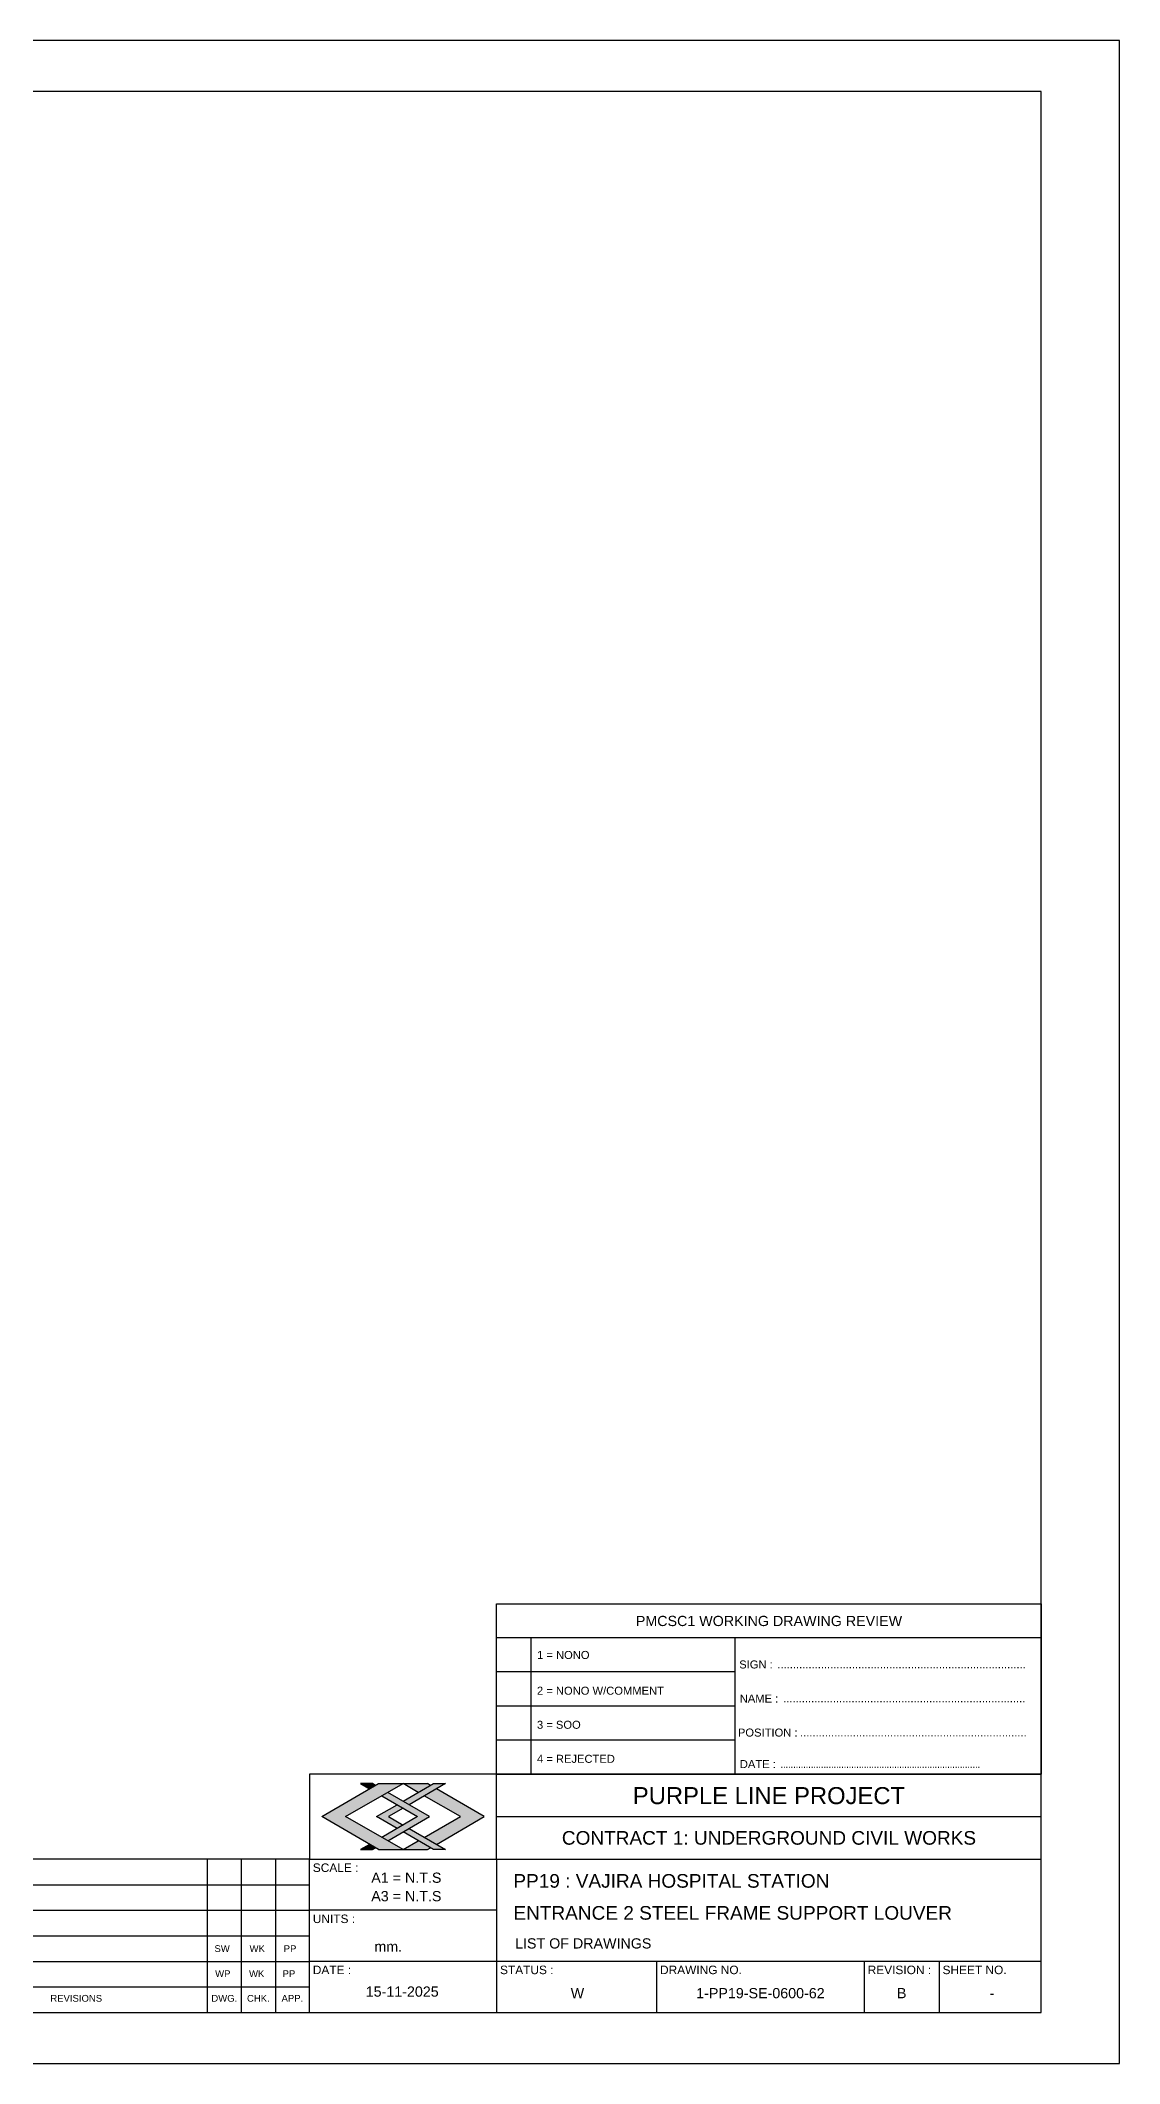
# Paper-space layout '1-PP19-SE-6200-62' of a CAD drawing. Header units: millimetres. Extents: x 2461 to 3302, y -5 to 589.
# Drawn here: x 2985 to 3302, y -5 to 589 of the extents above; entities that cross this region are included whole.
import ezdxf
from ezdxf.enums import TextEntityAlignment as Align

# ---------------------------------------------------------------- set-up
doc = ezdxf.new("R2010")
doc.units = ezdxf.units.MM
doc.layers.get('Defpoints').update_dxf_attribs({"color": 250})
for name, color, linetype in [('CVA-E2-P-OR00-TBKA1D$0$CVA-E2-P-OR00-TBKA1$0$CVT010-FRAME-LINE_1', 1, 'Continuous'), ('CVA-E2-P-OR00-TBKA1D$0$CVA-E2-P-OR00-TBKA1$0$CVT010-FRAME-LINE_10', 10, 'Continuous'), ('CVA-E2-P-OR00-TBKA1D$0$CVA-E2-P-OR00-TBKA1$0$CVT010-FRAME-LINE_2', 2, 'Continuous'), ('CVA-E2-P-OR00-TBKA1D$0$CVA-E2-P-OR00-TBKA1$0$CVT010-FRAME-LINE_3', 3, 'Continuous'), ('CVA-E2-P-OR00-TBKA1D$0$CVA-E2-P-OR00-TBKA1$0$CVT010-FRAME-LINE_7', 7, 'Continuous'), ('CVA-E2-P-OR00-TBKA1D$0$CVA-E2-P-OR00-TBKA1$0$CVT010-FRAME-LOGO', 1, 'Continuous'), ('CVA-E2-P-OR00-TBKA1D$0$CVA-E2-P-OR00-TBKA1$0$CVT010-FRAME-TEXT_8', 8, 'Continuous'), ('CVA-E2-P-OR00-TBKA1D$0$CVA-E2-P-OR00-TBKA1$0$Xref-Title Block$0$7', 7, 'Continuous'), ('CVT010-FRAME-LINE_3', 3, 'Continuous'), ('CVT040_T', 3, 'Continuous'), ('FRAME', 6, 'Continuous')]:
    doc.layers.add(name, color=color, linetype=linetype)
doc.layers.add('Z-230_A_LEVEL', color=3, linetype='Continuous', lineweight=9)
doc.styles.add('Arial', font='arial.ttf')
doc.styles.add('ARIAL-PP19', font='arial.ttf')
doc.styles.add('Arial_2', font='arial.ttf', dxfattribs={"height": 3})
doc.styles.add('CordiaSHX', font='cordia.shx', dxfattribs={"width": 0.85})
doc.styles.add('CVA-E2-P-OR00-TBKA1D$0$Arial', font='arial.ttf')
doc.styles.add('ROMANS', font='arial.ttf', dxfattribs={"width": 0.85})

# ---------------------------------------------------------------- blocks, each defined once
blk = doc.blocks.new('CVA-C1-P-OR00-TBKA1-WD')
at = {"layer": 'CVA-E2-P-OR00-TBKA1D$0$CVA-E2-P-OR00-TBKA1$0$CVT010-FRAME-LINE_1'}
for p, q in [((573, 60), (573, 15)), ((583, 60), (583, 15)), ((593, 60), (593, 15)), ((468, 52.5), (603, 52.5)), ((468, 45), (603, 45)), ((468, 37.5), (603, 37.5)), ((468, 30), (603, 30)), ((468, 22.5), (603, 22.5))]:
    blk.add_line(p, q, dxfattribs=at)
at = {"layer": 'CVA-E2-P-OR00-TBKA1D$0$CVA-E2-P-OR00-TBKA1$0$CVT010-FRAME-LINE_10', "color": 7}
blk.add_lwpolyline([(43, 15), (818, 15), (818, 579), (43, 579)], close=True, dxfattribs=at)
at = {"layer": 'CVA-E2-P-OR00-TBKA1D$0$CVA-E2-P-OR00-TBKA1$0$CVT010-FRAME-LINE_3'}
for p, q in [((658, 72.5), (818, 72.5)), ((603, 15), (603, 60)), ((658, 60), (658, 15)), ((658, 45), (603, 45)), ((658, 30), (603, 30)), ((818, 30), (603, 30)), ((705, 30), (705, 15)), ((766, 30), (766, 15)), ((788, 30), (788, 15))]:
    blk.add_line(p, q, dxfattribs=at)
at = {"layer": 'CVA-E2-P-OR00-TBKA1D$0$CVA-E2-P-OR00-TBKA1$0$CVT010-FRAME-LINE_7'}
for p, q in [((658, 60), (658, 85)), ((658, 85), (818, 85)), ((603, 60), (658, 60)), ((658, 60), (818, 60))]:
    blk.add_line(p, q, dxfattribs=at)
for points in [[(658, 85), (603, 85), (603, 60), (43, 60)], [(658, 85), (603, 85)]]:
    blk.add_lwpolyline(points, dxfattribs=at)
at = {"layer": 'CVA-E2-P-OR00-TBKA1D$0$CVA-E2-P-OR00-TBKA1$0$CVT010-FRAME-LOGO', "color": 1}
for p, q in [((630.5, 82.18), (637.68, 82.18)), ((630.5, 62.82), (637.68, 62.82)), ((630.5, 62.82), (637.67, 62.82))]:
    blk.add_line(p, q, dxfattribs=at)
at = {"layer": 'CVA-E2-P-OR00-TBKA1D$0$CVA-E2-P-OR00-TBKA1$0$CVT010-FRAME-LOGO', "color": 5}
for points in [[(623.33, 62.82), (606.65, 72.5), (623.32, 82.18)], [(630.5, 62.82), (613.65, 72.5), (630.5, 82.18)], [(623.32, 82.18), (630.5, 82.18)], [(630.5, 77.01), (639.43, 82.18), (642.95, 82.18), (632.26, 75.99)], [(628.74, 69.01), (622.71, 72.5), (628.74, 75.99)], [(630.5, 74.97), (626.23, 72.5), (630.5, 70.03)], [(639.43, 62.82), (630.5, 67.99)], [(632.26, 69.01), (642.95, 62.82)], [(623.33, 62.82), (630.5, 62.82)], [(642.95, 62.82), (639.43, 62.82)]]:
    blk.add_lwpolyline(points, dxfattribs=at)
at = {"layer": 'CVA-E2-P-OR00-TBKA1D$0$CVA-E2-P-OR00-TBKA1$0$CVT010-FRAME-LOGO', "color": 1}
for points in [[(622.45, 81.67), (621.57, 82.18), (618.05, 82.18), (620.69, 80.65)], [(624.25, 78.59), (634.77, 72.5), (624.25, 66.41)], [(626.02, 65.39), (638.29, 72.5), (626.02, 79.61)], [(634.98, 79.61), (630.5, 82.18)], [(636.75, 66.41), (647.35, 72.5), (636.75, 78.59)], [(638.55, 81.67), (637.68, 82.18)], [(640.3, 64.35), (654.35, 72.5), (640.31, 80.65)], [(630.5, 62.82), (634.98, 65.39)], [(620.7, 64.35), (618.05, 62.82)], [(618.05, 62.82), (621.57, 62.82)], [(621.57, 62.82), (622.45, 63.33)], [(637.67, 62.82), (638.55, 63.33)]]:
    blk.add_lwpolyline(points, dxfattribs=at)
at = {"layer": 'CVA-E2-P-OR00-TBKA1D$0$CVA-E2-P-OR00-TBKA1$0$CVT010-FRAME-LOGO', "color": 5}
for points in [[(606.65, 72.5), (613.65, 72.5), (623.32, 82.18), (630.5, 82.18)], [(630.5, 77.01), (632.26, 75.99), (639.43, 82.18), (642.95, 82.18)], [(606.65, 72.5), (613.65, 72.5), (623.32, 62.82), (630.5, 62.82)], [(622.71, 72.5), (626.23, 72.5), (628.74, 75.99), (630.5, 74.97)], [(622.71, 72.5), (626.23, 72.5), (628.74, 69.01), (630.5, 70.03)], [(630.5, 67.99), (632.26, 69.01), (639.43, 62.82), (642.95, 62.82)]]:
    blk.add_solid(points, dxfattribs=at)
at = {"layer": 'CVA-E2-P-OR00-TBKA1D$0$CVA-E2-P-OR00-TBKA1$0$CVT010-FRAME-LOGO', "color": 1}
for points in [[(620.69, 80.65), (622.45, 81.67), (618.05, 82.18), (621.57, 82.18)], [(638.29, 72.5), (634.77, 72.5), (626.02, 79.61), (624.25, 78.59)], [(634.98, 79.61), (638.55, 81.67), (630.5, 82.18), (637.68, 82.18)], [(647.35, 72.5), (654.35, 72.5), (636.75, 78.59), (640.31, 80.65)], [(638.29, 72.5), (634.77, 72.5), (626.02, 65.39), (624.25, 66.41)], [(647.35, 72.5), (654.35, 72.5), (636.75, 66.41), (640.31, 64.35)], [(634.98, 65.39), (638.55, 63.33), (630.5, 62.82), (637.68, 62.82)], [(620.69, 64.35), (622.45, 63.33), (618.05, 62.82), (621.57, 62.82)]]:
    blk.add_solid(points, dxfattribs=at)
at = {"layer": 'CVT010-FRAME-LINE_3'}
blk.add_line((658, 85), (658, 85), dxfattribs=at)
at = {"layer": 'Defpoints'}
blk.add_lwpolyline([(0, 594), (0, 0), (841, 0), (841, 594)], close=True, dxfattribs=at)
at = {"layer": 'FRAME'}
for p, q in [((818, 125), (658, 125)), ((728, 125), (728, 85))]:
    blk.add_line(p, q, dxfattribs=at)
at = {"layer": 'FRAME', "color": 2}
for p, q in [((668, 125), (668, 85)), ((728, 115), (658, 115)), ((658, 105), (728, 105)), ((658, 95), (728, 95))]:
    blk.add_line(p, q, dxfattribs=at)
at = {"layer": 'FRAME'}
blk.add_lwpolyline([(658, 135), (818, 135), (818, 85), (658, 85)], close=True, dxfattribs=at)
at = {"layer": 'CVA-E2-P-OR00-TBKA1D$0$CVA-E2-P-OR00-TBKA1$0$CVT010-FRAME-LINE_2', "style": 'CVA-E2-P-OR00-TBKA1D$0$Arial'}
for s, p in [('SCALE :', (604, 57.5)), ('UNITS :', (604, 42.5)), ('DATE :', (604, 27.5)), ('STATUS :', (659, 27.5)), ('DRAWING NO.', (706, 27.5)), ('REVISION :', (767, 27.5)), ('SHEET NO.', (789, 27.5))]:
    blk.add_text(s, height=2.5, rotation=0, dxfattribs=at).set_placement(p, align=Align.MIDDLE_LEFT)
at = {"layer": 'CVA-E2-P-OR00-TBKA1D$0$CVA-E2-P-OR00-TBKA1$0$CVT010-FRAME-TEXT_8', "color": 8, "style": 'CVA-E2-P-OR00-TBKA1D$0$Arial'}
blk.add_text('PURPLE LINE PROJECT', height=5, dxfattribs=at).set_placement((738, 78.67), align=Align.MIDDLE_CENTER)
at = {"layer": 'CVA-E2-P-OR00-TBKA1D$0$CVA-E2-P-OR00-TBKA1$0$CVT010-FRAME-TEXT_8', "color": 7, "style": 'CVA-E2-P-OR00-TBKA1D$0$Arial'}
blk.add_text('CONTRACT 1: UNDERGROUND CIVIL WORKS', height=4, dxfattribs=at).set_placement((738, 66.26), align=Align.MIDDLE_CENTER)
at = {"layer": 'CVA-E2-P-OR00-TBKA1D$0$CVA-E2-P-OR00-TBKA1$0$Xref-Title Block$0$7', "color": 2, "style": 'CVA-E2-P-OR00-TBKA1D$0$Arial'}
for s, p in [('REVISIONS', (534.5, 19.15)), ('DWG.', (578, 19.15)), ('CHK.', (588, 19.15)), ('APP.', (598, 19.15))]:
    blk.add_text(s, height=2, rotation=0, dxfattribs=at).set_placement(p, align=Align.MIDDLE_CENTER)
at = {"layer": 'FRAME', "color": 3, "style": 'ARIAL-PP19'}
for s, height, p in [('PMCSC1 WORKING DRAWING REVIEW', 3, (738.01, 129.95)), ('SIGN :', 2.35, (734.19, 117.18)), ('NAME :', 2.35, (735.07, 107.18)), ('POSITION :', 2.35, (737.64, 97.18)), ('DATE :', 2.35, (734.74, 87.93))]:
    blk.add_text(s, height=height, rotation=0, dxfattribs=at).set_placement(p, align=Align.MIDDLE_CENTER)
for s, p in [('1 = NONO', (669.88, 119.97)), ('2 = NONO W/COMMENT', (669.85, 109.47)), ('3 = SOO', (669.85, 99.47)), ('4 = REJECTED', (669.85, 89.47))]:
    blk.add_text(s, height=2.35, rotation=0, dxfattribs=at).set_placement(p, align=Align.MIDDLE_LEFT)
for s, p in [('................................................................................', (740.48, 116.04)), ('..............................................................................', (742.18, 106.04)), ('.........................................................................', (747.13, 96.04))]:
    blk.add_text(s, height=2.35, rotation=0, dxfattribs=at).set_placement(p)
at = {"layer": 'FRAME', "color": 3, "style": 'CordiaSHX', "width": 0.85}
blk.add_text('...............................................................................', height=2.35, rotation=0, dxfattribs=at).set_placement((741.4, 86.78))
blk = doc.blocks.new('AECOM_Titleblock')
at = {"layer": 'CVT040_T', "color": 2, "style": 'ROMANS', "width": 0.9}
for tag, p in [('REV.5', (472.62, 56.25)), ('DATE5', (486, 56.25)), ('D5', (578, 56.38)), ('C5', (588, 56.38)), ('A5', (597.27, 56.38)), ('DESIGNER', (459.79, 51.95)), ('REV.4', (472.62, 48.75)), ('DATE4', (486, 48.75)), ('D4', (578, 48.86)), ('C4', (588, 48.86)), ('A4', (597.27, 48.86)), ('REV.3', (472.62, 41.25)), ('DATE3', (486, 41.25)), ('D3', (578, 41.33)), ('C3', (588, 41.33)), ('A3', (597.27, 41.33)), ('CHECKED', (459.79, 37.5)), ('REV.2', (472.62, 33.75)), ('DATE2', (486, 33.75)), ('D2', (578, 33.88)), ('C2', (588, 33.88)), ('A2', (597.43, 33.88)), ('REV.1', (472.62, 26.25)), ('DATE1', (486, 26.25)), ('D1', (577.56, 26.37)), ('C1', (587.52, 26.37)), ('A1', (596.99, 26.37)), ('PROJECT', (459.79, 22.5))]:
    blk.add_attdef(tag, text='', height=2, dxfattribs=at).set_placement(p, align=Align.MIDDLE_CENTER)
for tag, p in [('DESCRIPTION5', (498.17, 56.25)), ('DESCRIPTION4', (498.17, 48.75)), ('DESCRIPTION3', (498.17, 41.25)), ('DESCRIPTION2', (498.17, 33.75)), ('DESCRIPTION1', (498.17, 26.25))]:
    blk.add_attdef(tag, text='', height=2, dxfattribs=at).set_placement(p, align=Align.MIDDLE_LEFT)
at = {"layer": 'CVT040_T', "style": 'ROMANS', "width": 0.9}
for tag, p in [('SCALE_FOR_A1', (621.17, 54.57)), ('SCALE_FOR_A3', (621.17, 49.16)), ('UNITS', (622.09, 35.83)), ('DATE', (622.09, 21.12))]:
    blk.add_attdef(tag, text='', height=3, dxfattribs=at).set_placement(p, align=Align.MIDDLE_LEFT)
at = {"layer": 'CVT040_T', "color": 7, "style": 'ROMANS', "width": 0.8}
for tag, p in [('TITLE_1', (662.92, 52.63)), ('TITLE_2', (662.92, 42.59))]:
    blk.add_attdef(tag, p, '', height=4, dxfattribs=at)
at = {"layer": 'CVT040_T', "style": 'ROMANS', "width": 0.8}
blk.add_attdef('TITLE_3', (663.42, 33.77), '', height=3, dxfattribs=at)
at = {"layer": 'CVT040_T', "style": 'ROMANS', "width": 0.9}
for tag, p in [('STATUS', (681.75, 20.66)), ('DRAWING_NO', (735.5, 20.66)), ('REVISION', (777, 20.66)), ('SHEET_NO', (803.53, 20.66))]:
    blk.add_attdef(tag, text='', height=3, dxfattribs=at).set_placement(p, align=Align.MIDDLE_CENTER)

psp = doc.layouts.new('1-PP19-SE-6200-62')

# ---------------------------------------------------------------- block references
at = {"color": 6}
psp.add_blockref('CVA-C1-P-OR00-TBKA1-WD', (2460.8, -5.08), dxfattribs=at)
ref = psp.add_blockref('AECOM_Titleblock', (2460.8, -5.08), dxfattribs=at)
ref.add_attrib('TITLE_1', 'PP19 : VAJIRA HOSPITAL STATION', (3123.72, 46.55), dxfattribs={"layer": 'CVT040_T', "color": 7, "height": 4, "style": 'Arial'})
ref.add_attrib('TITLE_2', 'ENTRANCE 2 STEEL FRAME SUPPORT LOUVER', (3123.72, 37.16), dxfattribs={"layer": 'CVT040_T', "color": 7, "height": 4, "style": 'Arial'})
ref.add_attrib('TITLE_3', 'LIST OF DRAWINGS', (3124.22, 28.7), dxfattribs={"layer": 'CVT040_T', "height": 3, "style": 'Arial'})
ref.add_attrib('STATUS', 'W', dxfattribs={"layer": 'CVT040_T', "height": 3, "style": 'Arial'}).set_placement((3142.54, 15.59), align=Align.MIDDLE_CENTER)
ref.add_attrib('DRAWING_NO', '1-PP19-SE-0600-62', dxfattribs={"layer": 'CVT040_T', "height": 3, "style": 'Arial'}).set_placement((3196.3, 15.59), align=Align.MIDDLE_CENTER)
ref.add_attrib('REVISION', 'B', dxfattribs={"layer": 'CVT040_T', "height": 3, "style": 'Arial'}).set_placement((3237.8, 15.59), align=Align.MIDDLE_CENTER)
ref.add_attrib('SHEET_NO', '-', dxfattribs={"layer": 'CVT040_T', "height": 3, "style": 'Arial'}).set_placement((3264.33, 15.59), align=Align.MIDDLE_CENTER)
ref.add_attrib('SCALE_FOR_A1', 'A1 = N.T.S', dxfattribs={"layer": 'CVT040_T', "height": 3, "style": 'Arial'}).set_placement((3081.97, 49.49), align=Align.MIDDLE_LEFT)
ref.add_attrib('SCALE_FOR_A3', 'A3 = N.T.S', dxfattribs={"layer": 'CVT040_T', "height": 3, "style": 'Arial'}).set_placement((3081.97, 44.08), align=Align.MIDDLE_LEFT)
ref.add_attrib('DATE', '15-11-2025', dxfattribs={"layer": 'CVT040_T', "height": 3, "style": 'Arial'}).set_placement((3080.34, 16.05), align=Align.MIDDLE_LEFT)
ref.add_attrib('REV.1', 'A', dxfattribs={"layer": 'CVT040_T', "height": 2, "style": 'Arial'}).set_placement((2933.42, 21.17), align=Align.MIDDLE_LEFT)
ref.add_attrib('DATE1', '15-11-25', dxfattribs={"layer": 'CVT040_T', "height": 2, "style": 'Arial'}).set_placement((2946.8, 21.17), align=Align.MIDDLE_CENTER)
ref.add_attrib('DESCRIPTION1', 'FIRST ISSUE', dxfattribs={"layer": 'CVT040_T', "height": 2, "style": 'Arial'}).set_placement((2958.97, 21.17), align=Align.MIDDLE_LEFT)
ref.add_attrib('D1', 'WP', dxfattribs={"layer": 'CVT040_T', "height": 2, "style": 'Arial'}).set_placement((3038.36, 21.3), align=Align.MIDDLE_CENTER)
ref.add_attrib('C1', 'WK', dxfattribs={"layer": 'CVT040_T', "height": 2, "style": 'Arial'}).set_placement((3048.32, 21.3), align=Align.MIDDLE_CENTER)
ref.add_attrib('A1', 'PP', dxfattribs={"layer": 'CVT040_T', "height": 2, "style": 'Arial'}).set_placement((3057.79, 21.3), align=Align.MIDDLE_CENTER)
ref.add_attrib('DESIGNER', 'WK', dxfattribs={"layer": 'CVT040_T', "height": 2, "style": 'Arial'}).set_placement((2920.59, 46.88), align=Align.MIDDLE_CENTER)
ref.add_attrib('CHECKED', 'UY', dxfattribs={"layer": 'CVT040_T', "color": 3, "height": 2, "style": 'Arial'}).set_placement((2920.59, 32.42), align=Align.MIDDLE_CENTER)
ref.add_attrib('PROJECT', 'PP', dxfattribs={"layer": 'CVT040_T', "height": 2, "style": 'Arial'}).set_placement((2920.59, 17.42), align=Align.MIDDLE_CENTER)
ref.add_attrib('UNITS', 'mm.', dxfattribs={"layer": 'CVT040_T', "height": 3, "style": 'ARIAL-PP19'}).set_placement((3082.89, 30.76), align=Align.TOP_LEFT)

# ---------------------------------------------------------------- texts
at = {"layer": 'Z-230_A_LEVEL', "style": 'Arial_2'}
for s, p in [('SW', (3035.91, 27.66)), ('WK', (3046.22, 27.66)), ('PP', (3056.25, 27.66))]:
    psp.add_text(s, height=2, rotation=360, dxfattribs=at).set_placement(p)

doc.saveas('drawing.dxf')
